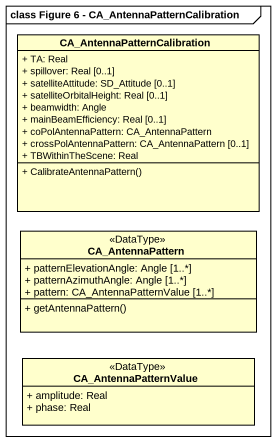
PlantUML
@startuml
mainframe class Figure 6 - CA_AntennaPatternCalibration
hide circle
hide empty members
skinparam classAttributeIconSize 0
class CA_AntennaPatternCalibration {
  + TA: Real
  + spillover: Real [0..1]
  + satelliteAttitude: SD_Attitude [0..1]
  + satelliteOrbitalHeight: Real [0..1]
  + beamwidth: Angle
  + mainBeamEfficiency: Real [0..1]
  + coPolAntennaPattern: CA_AntennaPattern
  + crossPolAntennaPattern: CA_AntennaPattern [0..1]
  + TBWithinTheScene: Real
  + CalibrateAntennaPattern()
}
class CA_AntennaPattern <<DataType>> {
  + patternElevationAngle: Angle [1..*]
  + patternAzimuthAngle: Angle [1..*]
  + pattern: CA_AntennaPatternValue [1..*]
  + getAntennaPattern()
}
class CA_AntennaPatternValue <<DataType>> {
  + amplitude: Real
  + phase: Real
}
@enduml
